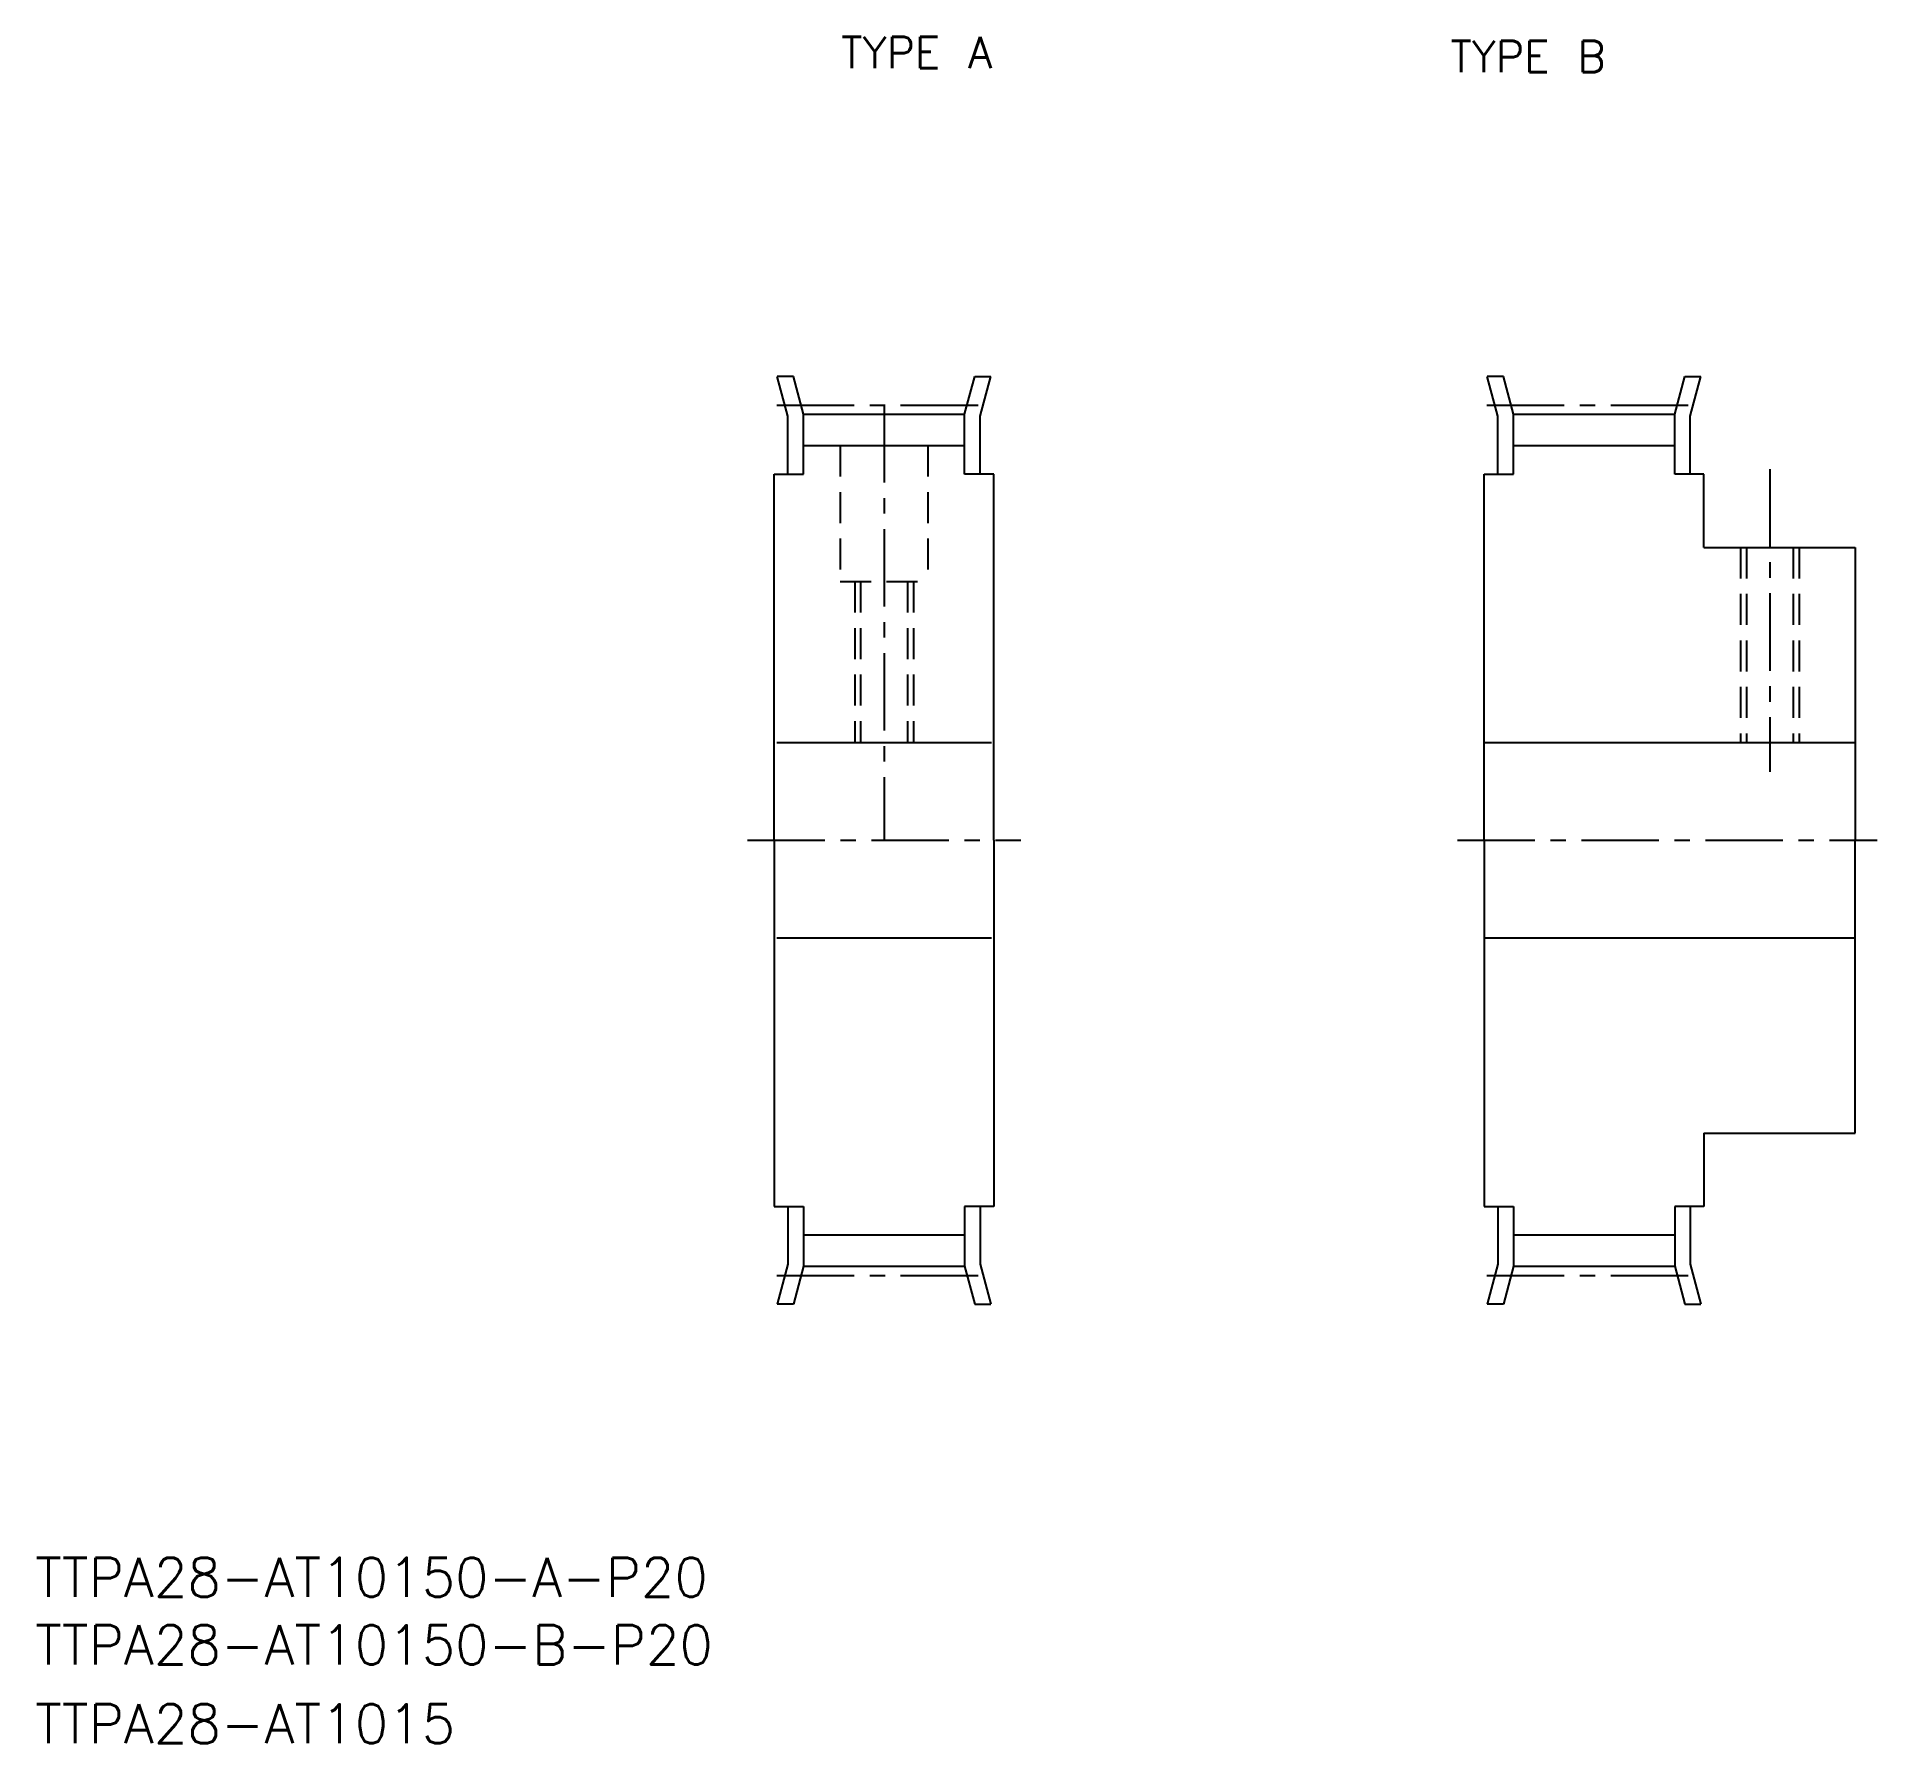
# Model space of a CAD drawing. Extents: x 32 to 221, y 63 to 238.
import ezdxf

# ---------------------------------------------------------------- set-up
doc = ezdxf.new("R2010")
doc.units = 0
doc.header["$LTSCALE"] = 0.25
doc.linetypes.add('CENTER', pattern=[50.8, 31.75, -6.35, 6.35, -6.35])
doc.linetypes.add('DASHED', pattern=[19.05, 12.7, -6.35])
doc.layers.get('0').update_dxf_attribs({"linetype": 'CONTINUOUS'})
doc.layers.add('CENTER', color=1, linetype='CENTER')
doc.styles.get("Standard").update_dxf_attribs({"font": 'txt.shx'})

msp = doc.modelspace()

# ---------------------------------------------------------------- linework, layer by layer
for p, q in [((109.1, 198.99), (108, 203.07)), ((109.66, 203.07), (108, 203.07)), ((110.7, 199.2), (109.66, 203.07)), ((127.2, 199.2), (128.24, 203.07)), ((128.24, 203.07), (129.89, 203.07)), ((128.8, 198.99), (129.89, 203.07)), ((181.84, 198.99), (180.74, 203.07)), ((182.4, 203.07), (180.74, 203.07)), ((183.44, 199.2), (182.4, 203.07)), ((199.94, 199.2), (200.97, 203.07)), ((200.97, 203.07), (202.63, 203.07)), ((201.54, 198.99), (202.63, 203.07)), ((109.1, 193.07), (109.1, 198.99)), ((110.7, 193.07), (110.7, 199.2)), ((110.7, 199.2), (127.2, 199.2)), ((127.2, 193.07), (127.2, 199.2)), ((128.8, 193.07), (128.8, 198.99)), ((181.84, 193.07), (181.84, 198.99)), ((183.44, 199.2), (199.94, 199.2)), ((183.44, 193.07), (183.44, 199.2)), ((199.94, 193.07), (199.94, 199.2)), ((201.54, 193.07), (201.54, 198.99)), ((110.7, 196), (127.2, 196)), ((183.44, 196), (199.94, 196)), ((107.7, 155.57), (107.7, 193.07)), ((107.7, 193.07), (110.7, 193.07)), ((130.2, 193.07), (127.2, 193.07)), ((130.2, 155.57), (130.2, 193.07)), ((180.44, 155.57), (180.44, 193.07)), ((180.44, 193.07), (183.44, 193.07)), ((202.94, 193.07), (199.94, 193.07)), ((202.94, 185.57), (202.94, 193.07)), ((202.94, 185.57), (218.44, 185.57)), ((218.44, 185.57), (218.44, 155.57)), ((107.95, 165.57), (129.95, 165.57)), ((180.44, 165.57), (218.44, 165.57)), ((107.7, 155.57), (107.7, 118.07)), ((130.2, 155.57), (130.2, 118.07)), ((180.44, 155.57), (180.44, 118.07)), ((218.44, 125.57), (218.44, 155.57)), ((107.95, 145.57), (129.95, 145.57)), ((180.44, 145.57), (218.44, 145.57)), ((202.94, 125.57), (218.44, 125.57)), ((202.94, 125.57), (202.94, 118.07)), ((107.7, 118.07), (110.7, 118.07)), ((109.1, 118.07), (109.1, 112.16)), ((110.7, 118.07), (110.7, 111.95)), ((127.2, 118.07), (127.2, 111.95)), ((130.2, 118.07), (127.2, 118.07)), ((128.8, 118.07), (128.8, 112.16)), ((180.44, 118.07), (183.44, 118.07)), ((181.84, 118.07), (181.84, 112.16)), ((183.44, 118.07), (183.44, 111.95)), ((199.94, 118.07), (199.94, 111.95)), ((202.94, 118.07), (199.94, 118.07)), ((201.54, 118.07), (201.54, 112.16)), ((110.7, 115.15), (127.2, 115.15)), ((183.44, 115.15), (199.94, 115.15)), ((109.1, 112.16), (108, 108.07)), ((110.7, 111.95), (109.66, 108.07)), ((110.7, 111.95), (127.2, 111.95)), ((127.2, 111.95), (128.24, 108.07)), ((128.8, 112.16), (129.89, 108.07)), ((181.84, 112.16), (180.74, 108.07)), ((183.44, 111.95), (182.4, 108.07)), ((183.44, 111.95), (199.94, 111.95)), ((199.94, 111.95), (200.97, 108.07)), ((201.54, 112.16), (202.63, 108.07)), ((109.66, 108.07), (108, 108.07)), ((128.24, 108.07), (129.89, 108.07)), ((182.4, 108.07), (180.74, 108.07)), ((200.97, 108.07), (202.63, 108.07))]:
    msp.add_line(p, q)
at = {"color": 3, "linetype": 'DASHED'}
for p, q in [((114.45, 196), (114.45, 182.07)), ((123.45, 196), (123.45, 182.07)), ((206.69, 185.57), (206.69, 165.57)), ((207.29, 185.57), (207.29, 165.57)), ((212.09, 185.57), (212.09, 165.57)), ((212.69, 185.57), (212.69, 165.57)), ((114.45, 182.07), (123.45, 182.07)), ((115.95, 182.07), (115.95, 165.57)), ((116.55, 182.07), (116.55, 165.57)), ((121.35, 182.07), (121.35, 165.57)), ((121.95, 182.07), (121.95, 165.57))]:
    msp.add_line(p, q, dxfattribs=at)
at = {"layer": 'CENTER'}
for p, q in [((107.95, 200.14), (129.95, 200.14)), ((118.95, 200.14), (118.95, 155.57)), ((180.69, 200.14), (202.69, 200.14)), ((209.69, 193.57), (209.69, 162.57)), ((104.95, 155.57), (132.95, 155.57)), ((177.69, 155.57), (220.69, 155.57)), ((107.95, 111.01), (129.95, 111.01)), ((180.69, 111.01), (202.69, 111.01))]:
    msp.add_line(p, q, dxfattribs=at)

# ---------------------------------------------------------------- texts
for s, height, p in [('TYPE A', 3.2, (114.56, 234.66)), ('TYPE B', 3.2, (176.97, 234.24)), ('TTPA28-AT10150-A-P20', 4, (31.98, 78.09)), ('TTPA28-AT10150-B-P20', 4, (31.98, 71.17)), ('TTPA28-AT1015', 4, (31.98, 63.09))]:
    msp.add_text(s, height=height).set_placement(p)

doc.saveas('drawing.dxf')
